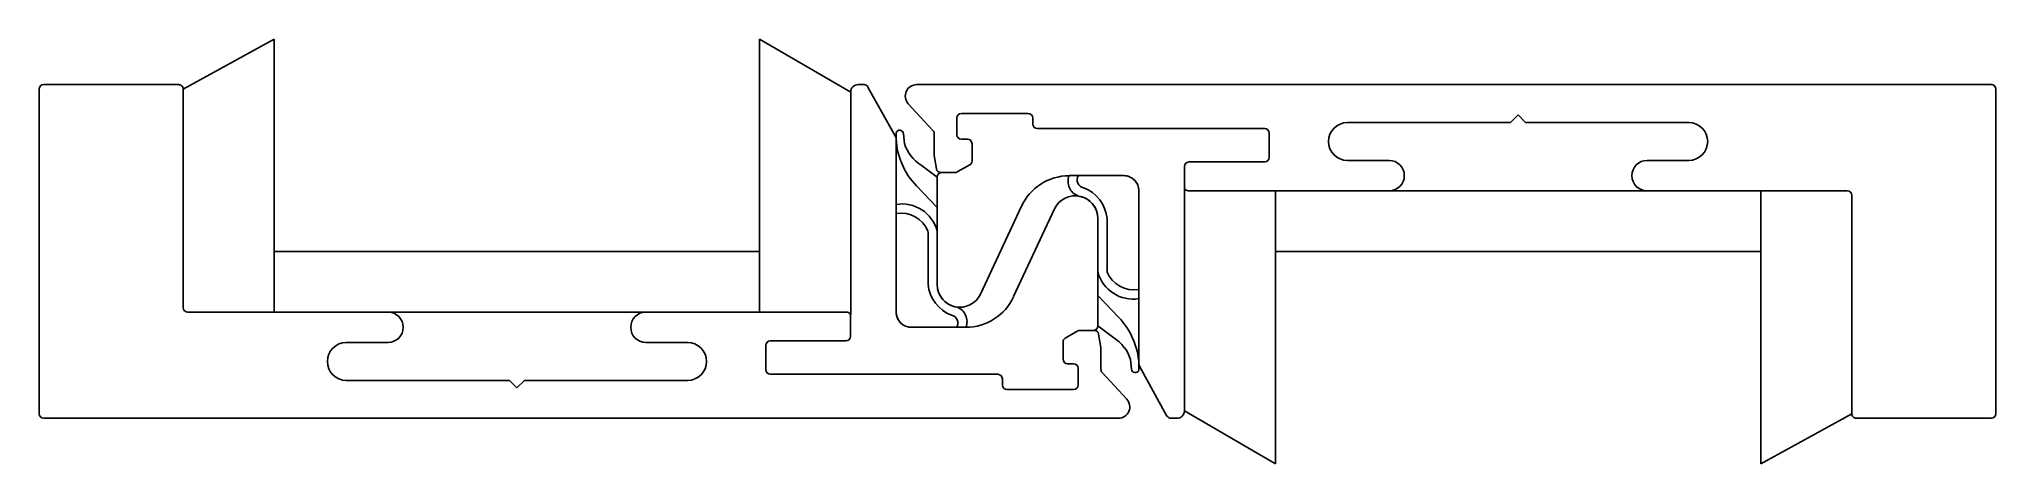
# Model space of a CAD drawing. Extents: x 5 to 134, y 3 to 31.
import ezdxf

# ---------------------------------------------------------------- set-up
doc = ezdxf.new("R2010")
doc.units = 0
doc.header["$MEASUREMENT"] = 0
doc.layers.add('LAYER1', color=7, linetype='CONTINUOUS')

msp = doc.modelspace()

# ---------------------------------------------------------------- linework, layer by layer
at = {"layer": 'LAYER1', "color": 4}
for p, q in [((14.74, 27.31), (20.74, 30.61)), ((20.74, 30.61), (20.74, 12.61)), ((52.74, 30.61), (58.74, 27.11)), ((52.74, 16.61), (52.74, 30.61)), ((14.74, 27.31), (14.74, 27.31)), ((52.74, 27.31), (52.74, 27.31)), ((86.74, 20.61), (86.74, 16.61)), ((111.24, 20.61), (94.24, 20.61)), ((118.74, 16.61), (118.74, 20.61)), ((52.74, 16.61), (20.74, 16.61)), ((52.74, 12.61), (52.74, 16.61)), ((86.74, 2.61), (86.74, 16.61)), ((86.74, 16.61), (118.74, 16.61)), ((118.74, 2.61), (118.74, 16.61)), ((28.24, 12.61), (45.24, 12.61)), ((80.74, 6.11), (86.74, 2.61)), ((124.74, 5.91), (118.74, 2.61))]:
    msp.add_line(p, q, dxfattribs=at)
at = {"layer": 'LAYER1', "color": 51}
for p, q in [((20.74, 30.61), (14.74, 27.31)), ((20.74, 12.61), (20.74, 30.61)), ((58.74, 27.11), (52.74, 30.61)), ((52.74, 30.61), (52.74, 16.61)), ((5.24, 27.31), (5.24, 5.91)), ((14.44, 27.61), (5.54, 27.61)), ((14.74, 12.91), (14.74, 27.31)), ((58.74, 13.86), (58.74, 27.11)), ((59.62, 27.61), (59.24, 27.61)), ((61.7, 24.18), (59.88, 27.45)), ((133.94, 27.61), (63.09, 27.61)), ((134.24, 5.91), (134.24, 27.31)), ((62.53, 26.35), (64.16, 24.59)), ((65.74, 24.31), (65.74, 25.41)), ((66.04, 25.71), (70.44, 25.71)), ((70.74, 25.41), (70.74, 25.01)), ((71.04, 24.71), (86.04, 24.71)), ((91.49, 25.11), (102.24, 25.11)), ((102.24, 25.11), (102.74, 25.61)), ((102.74, 25.61), (103.24, 25.11)), ((103.24, 25.11), (113.99, 25.11)), ((61.74, 12.61), (61.74, 24.44)), ((62.29, 23.73), (62.23, 24.37)), ((64.24, 24.39), (64.24, 22.94)), ((66.44, 24.01), (66.04, 24.01)), ((66.74, 22.58), (66.74, 23.71)), ((86.34, 24.41), (86.34, 22.81)), ((64.44, 21.51), (63.39, 22.29)), ((64.24, 22.94), (64.39, 22.06)), ((65.76, 21.85), (66.59, 22.32)), ((80.74, 6.11), (80.74, 22.21)), ((81.04, 22.51), (84.94, 22.51)), ((86.04, 22.51), (81.04, 22.51)), ((94.24, 22.61), (91.49, 22.61)), ((113.99, 22.61), (111.24, 22.61)), ((63.09, 20.94), (64.44, 19.51)), ((64.44, 21.51), (64.44, 14.43)), ((64.69, 21.81), (65.61, 21.81)), ((73.74, 21.61), (73.14, 21.61)), ((73.14, 21.61), (76.74, 21.61)), ((67.3, 13.8), (70, 19.59)), ((72.18, 19.41), (69.48, 13.63)), ((77.74, 8.77), (77.74, 20.61)), ((81, 20.61), (124.44, 20.61)), ((86.74, 16.61), (86.74, 20.61)), ((86.74, 20.61), (86.74, 16.61)), ((118.74, 20.61), (118.74, 2.61)), ((118.74, 16.61), (118.74, 20.61)), ((124.74, 20.31), (124.74, 5.91)), ((75.04, 18.78), (75.04, 15.24)), ((75.04, 11.71), (75.04, 18.78)), ((75.64, 15.28), (75.64, 18.78)), ((63.84, 17.93), (63.84, 14.43)), ((52.74, 16.61), (20.74, 16.61)), ((52.74, 16.61), (52.74, 12.61)), ((52.74, 12.61), (52.74, 16.61)), ((86.74, 2.61), (86.74, 16.61)), ((86.74, 16.61), (118.74, 16.61)), ((58.74, 13.86), (58.73, 11.01)), ((76.39, 12.28), (75.04, 13.71)), ((52.74, 12.61), (15.04, 12.61)), ((58.47, 12.61), (45.24, 12.61)), ((52.74, 12.61), (58.47, 12.61)), ((75.04, 11.71), (76.08, 10.92)), ((28.24, 10.61), (25.49, 10.61)), ((47.99, 10.61), (45.24, 10.61)), ((53.14, 8.81), (53.14, 10.41)), ((53.44, 10.71), (57.15, 10.71)), ((57.15, 10.71), (54.54, 10.71)), ((55.23, 10.71), (58.43, 10.71)), ((66.34, 11.61), (62.74, 11.61)), ((65.74, 11.61), (66.34, 11.61)), ((72.74, 9.46), (72.74, 10.63)), ((73.71, 11.37), (72.89, 10.89)), ((74.79, 11.41), (73.86, 11.41)), ((75.24, 10.27), (75.08, 11.16)), ((73.04, 9.21), (73.44, 9.21)), ((75.24, 8.83), (75.24, 10.27)), ((77.19, 9.49), (77.25, 8.84)), ((77.78, 9.04), (79.59, 5.76)), ((25.49, 8.11), (36.24, 8.11)), ((36.74, 7.61), (36.24, 8.11)), ((37.24, 8.11), (36.74, 7.61)), ((47.99, 8.11), (37.24, 8.11)), ((68.44, 8.51), (53.44, 8.51)), ((68.74, 7.81), (68.74, 8.21)), ((73.74, 8.91), (73.74, 7.81)), ((76.94, 6.87), (75.32, 8.62)), ((73.44, 7.51), (69.04, 7.51)), ((5.54, 5.61), (76.39, 5.61)), ((79.86, 5.61), (80.24, 5.61)), ((80.74, 6.11), (86.74, 2.61)), ((118.74, 2.61), (124.74, 5.91)), ((125.04, 5.61), (133.94, 5.61))]:
    msp.add_line(p, q, dxfattribs=at)
at = {"layer": 'LAYER1', "color": 1}
for p, q in [((5.24, 27.31), (5.24, 5.91)), ((14.44, 27.61), (5.54, 27.61)), ((14.74, 12.91), (14.74, 27.31)), ((133.94, 27.61), (63.09, 27.61)), ((134.24, 5.91), (134.24, 27.31)), ((62.53, 26.35), (64.16, 24.59)), ((65.74, 24.31), (65.74, 25.41)), ((66.04, 25.71), (70.44, 25.71)), ((70.74, 25.41), (70.74, 25.01)), ((71.04, 24.71), (86.04, 24.71)), ((91.49, 25.11), (102.24, 25.11)), ((102.24, 25.11), (102.74, 25.61)), ((102.74, 25.61), (103.24, 25.11)), ((103.24, 25.11), (113.99, 25.11)), ((64.24, 24.39), (64.24, 22.94)), ((66.44, 24.01), (66.04, 24.01)), ((66.74, 22.58), (66.74, 23.71)), ((86.34, 24.41), (86.34, 22.81)), ((64.24, 22.94), (64.39, 22.06)), ((65.76, 21.85), (66.59, 22.32)), ((86.04, 22.51), (81.04, 22.51)), ((94.24, 22.61), (91.49, 22.61)), ((113.99, 22.61), (111.24, 22.61)), ((81, 20.61), (94.24, 20.61)), ((111.24, 20.61), (124.44, 20.61)), ((124.74, 20.31), (124.74, 5.91)), ((28.24, 12.61), (15.04, 12.61)), ((58.47, 12.61), (45.24, 12.61)), ((25.49, 10.61), (28.24, 10.61)), ((45.24, 10.61), (47.99, 10.61)), ((53.14, 8.81), (53.14, 10.41)), ((53.44, 10.71), (57.15, 10.71)), ((72.74, 10.63), (72.74, 9.51)), ((73.71, 11.37), (72.89, 10.89)), ((74.79, 11.41), (73.86, 11.41)), ((75.24, 10.27), (75.08, 11.16)), ((73.04, 9.21), (73.44, 9.21)), ((75.24, 8.83), (75.24, 10.27)), ((36.24, 8.11), (25.49, 8.11)), ((36.74, 7.61), (36.24, 8.11)), ((37.24, 8.11), (36.74, 7.61)), ((47.99, 8.11), (37.24, 8.11)), ((68.44, 8.51), (53.44, 8.51)), ((68.74, 7.81), (68.74, 8.21)), ((73.74, 8.91), (73.74, 7.81)), ((76.94, 6.87), (75.32, 8.62)), ((73.44, 7.51), (69.04, 7.51)), ((5.54, 5.61), (76.39, 5.61)), ((125.04, 5.61), (133.94, 5.61))]:
    msp.add_line(p, q, dxfattribs=at)
at = {"layer": 'LAYER1', "color": 2}
for p, q in [((58.74, 13.86), (58.74, 27.11)), ((59.24, 27.61), (59.62, 27.61)), ((59.88, 27.45), (61.7, 24.18)), ((62.23, 24.37), (62.29, 23.73)), ((63.39, 22.29), (64.44, 21.51)), ((80.74, 22.21), (80.74, 6.11)), ((64.44, 19.51), (63.09, 20.94)), ((64.69, 21.81), (65.61, 21.81)), ((73.74, 21.61), (73.14, 21.61)), ((76.74, 21.61), (73.14, 21.61)), ((61.74, 19.71), (61.74, 19.11)), ((70, 19.59), (67.3, 13.8)), ((69.48, 13.63), (72.18, 19.41)), ((77.74, 20.61), (77.74, 8.77)), ((80.73, 19.36), (80.74, 19.36)), ((75.04, 18.78), (75.04, 11.71)), ((75.64, 15.28), (75.64, 18.78)), ((63.84, 17.93), (63.84, 14.43)), ((64.44, 17.97), (64.44, 14.43)), ((58.73, 11.01), (58.74, 13.86)), ((75.04, 13.71), (76.39, 12.28)), ((76.08, 10.92), (75.04, 11.71)), ((55.23, 10.71), (58.43, 10.71)), ((66.34, 11.61), (65.74, 11.61)), ((72.74, 10.61), (72.74, 9.56)), ((77.25, 8.84), (77.19, 9.49)), ((79.59, 5.76), (77.78, 9.04)), ((72.09, 7.51), (71.54, 7.51)), ((80.24, 5.61), (79.86, 5.61))]:
    msp.add_line(p, q, dxfattribs=at)
at = {"layer": 'LAYER1', "color": 1}
for centre, radius, start, end in [((5.54, 27.31), 0.3, 90, 180), ((14.44, 27.31), 0.298, 0, 90.3366), ((63.09, 26.86), 0.75, 90, 222.7871), ((133.94, 27.31), 0.3, 0, 90), ((63.94, 24.39), 0.3, 0, 42.7871), ((66.04, 25.41), 0.3, 90, 180), ((70.44, 25.41), 0.3, 0, 90), ((71.04, 25.01), 0.3, 180, 270), ((86.04, 24.41), 0.3, 0, 90), ((91.49, 23.86), 1.25, 90, 270), ((113.99, 23.86), 1.25, 270, 90), ((66.04, 24.31), 0.3, 180, 270), ((66.44, 23.71), 0.3, 360, 90), ((64.69, 22.11), 0.3, 190, 270), ((66.44, 22.58), 0.3, 300, 360), ((86.04, 22.81), 0.3, 270, 0), ((94.24, 21.61), 1, 270, 90), ((111.24, 21.61), 1, 90, 270), ((65.61, 22.11), 0.3, 270, 300), ((81, 20.91), 0.3, 209.8971, 270), ((124.44, 20.31), 0.3, 0, 90), ((15.04, 12.91), 0.3, 180, 270), ((28.24, 11.61), 1, 270, 90), ((45.24, 11.61), 1, 90, 270), ((58.47, 12.31), 0.3, 29.8971, 90), ((25.49, 9.36), 1.25, 90, 270), ((47.99, 9.36), 1.25, 270, 90), ((53.44, 10.41), 0.3, 90, 180), ((73.04, 10.63), 0.3, 120, 180), ((73.86, 11.11), 0.3, 90, 120), ((74.79, 11.11), 0.3, 10, 90), ((73.04, 9.51), 0.3, 180, 270), ((73.44, 8.91), 0.3, 0, 90), ((53.44, 8.81), 0.3, 180, 270), ((68.44, 8.21), 0.3, 0, 90), ((69.04, 7.81), 0.3, 180, 270), ((73.44, 7.81), 0.3, 270, 0), ((75.54, 8.83), 0.3, 180, 222.7871), ((76.39, 6.36), 0.75, 270, 42.7871), ((5.54, 5.91), 0.3, 180, 270), ((125.04, 5.91), 0.298, 180, 270.3366), ((133.94, 5.91), 0.3, 270, 360)]:
    msp.add_arc(centre, radius, start, end, dxfattribs=at)
at = {"layer": 'LAYER1', "color": 51}
for centre, radius, start, end in [((5.54, 27.31), 0.3, 90, 180), ((14.44, 27.31), 0.298, 0, 90.3366), ((59.24, 27.11), 0.5, 90, 180), ((59.62, 27.31), 0.3, 29, 90), ((63.09, 26.86), 0.75, 90, 222.7871), ((133.94, 27.31), 0.3, 360, 90), ((61.97, 24.35), 0.253, 5.507, 158.1561), ((63.94, 24.39), 0.3, 0, 42.7871), ((66.04, 25.41), 0.3, 90, 180), ((70.44, 25.41), 0.3, 0, 90), ((71.04, 25.01), 0.3, 180, 270), ((86.04, 24.41), 0.3, 360, 90), ((91.49, 23.86), 1.25, 90, 270), ((113.99, 23.86), 1.25, 270, 90), ((61.44, 24.03), 0.3, 0, 29), ((66.49, 24.26), 4.76, 182.7955, 224.3467), ((64.84, 24.56), 2.69, 197.9976, 237.3697), ((66.04, 24.31), 0.3, 180, 270), ((66.44, 23.71), 0.3, 0, 90), ((64.69, 22.11), 0.3, 190, 270), ((66.44, 22.58), 0.3, 300, 360), ((81.04, 22.21), 0.3, 90, 180), ((86.04, 22.81), 0.3, 270, 0), ((94.24, 21.61), 1, 270, 90), ((111.24, 21.61), 1, 90, 270), ((64.74, 21.51), 0.305, 100.0109, 180), ((65.61, 22.11), 0.3, 270, 300), ((73.14, 18.15), 3.45, 90.002, 155.4327), ((74.09, 21.23), 1.02, 158.2639, 249.9713), ((74.21, 21.33), 0.542, 149.4975, 256.8149), ((73.27, 18.57), 2.38, 5.085, 70.0434), ((76.74, 20.61), 1, 0, 90.004), ((81, 20.91), 0.3, 209.8971, 270), ((62.13, 17.35), 2.39, 15.0213, 99.4842), ((73.54, 18.78), 1.5, 0, 155), ((73.54, 18.78), 1.5, 0, 82.334), ((124.44, 20.31), 0.3, 0, 90), ((62.05, 17.21), 1.93, 22.2014, 99.4199), ((66.21, 14.65), 2.38, 185.085, 250.0434), ((65.94, 14.43), 1.5, 180, 335), ((77.35, 15.86), 2.39, 195.0213, 279.4842), ((77.42, 16.01), 1.93, 202.2014, 279.4199), ((15.04, 12.91), 0.3, 180, 270), ((65.39, 11.99), 1.02, 338.2639, 69.9713), ((66.34, 15.06), 3.45, 270.002, 335.4327), ((28.24, 11.61), 1, 270, 90), ((45.24, 11.61), 1, 90, 270), ((58.47, 12.31), 0.3, 29.8971, 90), ((62.74, 12.61), 1, 180, 270.004), ((65.27, 11.88), 0.542, 329.4975, 76.8149), ((74.73, 11.71), 0.305, 280.0109, 0), ((72.99, 8.95), 4.76, 2.7955, 44.3467), ((25.49, 9.36), 1.25, 90, 270), ((47.99, 9.36), 1.25, 270, 90), ((53.44, 10.41), 0.3, 90, 180), ((58.43, 11.01), 0.3, 270, 0), ((73.04, 10.63), 0.3, 120, 180), ((73.86, 11.11), 0.3, 90, 120), ((74.79, 11.11), 0.3, 10, 90), ((74.63, 8.66), 2.69, 17.9976, 57.3697), ((73.04, 9.51), 0.3, 180, 270), ((73.44, 8.91), 0.3, 0, 90), ((78.04, 9.19), 0.3, 180, 209), ((53.44, 8.81), 0.3, 180, 270), ((68.44, 8.21), 0.3, 0, 90), ((69.04, 7.81), 0.3, 180, 270), ((73.44, 7.81), 0.3, 270, 0), ((75.54, 8.83), 0.3, 180, 222.7871), ((77.5, 8.87), 0.253, 185.507, 338.1561), ((76.39, 6.36), 0.75, 270, 42.7871), ((5.54, 5.91), 0.3, 180, 270), ((79.86, 5.91), 0.3, 209, 270), ((80.24, 6.11), 0.5, 270, 360), ((125.04, 5.91), 0.298, 180, 270.3366), ((133.94, 5.91), 0.3, 270, 360)]:
    msp.add_arc(centre, radius, start, end, dxfattribs=at)
at = {"layer": 'LAYER1', "color": 2}
for centre, radius, start, end in [((59.24, 27.11), 0.5, 90, 180), ((59.62, 27.31), 0.3, 29, 90), ((61.97, 24.35), 0.253, 5.4397, 158.1561), ((61.44, 24.03), 0.3, 0, 29), ((66.49, 24.26), 4.76, 182.7955, 224.3467), ((64.84, 24.56), 2.69, 197.9976, 237.3697), ((81.04, 22.21), 0.3, 90, 180), ((64.74, 21.51), 0.305, 100.0109, 180), ((73.14, 18.15), 3.45, 90.002, 155.4327), ((74.09, 21.23), 1.02, 158.2639, 249.9713), ((74.21, 21.33), 0.542, 149.4975, 256.8149), ((73.27, 18.57), 2.38, 5.085, 70.0434), ((76.74, 20.61), 1, 360, 90), ((62.13, 17.35), 2.39, 15.0213, 99.4842), ((73.54, 18.78), 1.5, 0, 155), ((62.05, 17.21), 1.93, 22.2014, 99.4199), ((66.21, 14.65), 2.38, 185.085, 250.0434), ((65.94, 14.43), 1.5, 180, 262.334), ((77.35, 15.86), 2.39, 195.0213, 279.4842), ((77.42, 16.01), 1.93, 202.2014, 279.4199), ((65.39, 11.99), 1.02, 338.2639, 69.9713), ((62.74, 12.61), 1, 180, 270), ((65.27, 11.88), 0.542, 329.4975, 76.8149), ((74.73, 11.71), 0.305, 280.0109, 360), ((72.99, 8.95), 4.76, 2.7955, 44.3467), ((58.43, 11.01), 0.3, 270, 0), ((74.63, 8.66), 2.69, 17.9976, 57.3697), ((78.04, 9.19), 0.3, 180, 209), ((77.5, 8.87), 0.253, 185.4397, 338.1561), ((79.86, 5.91), 0.3, 209, 270), ((80.24, 6.11), 0.5, 270, 0)]:
    msp.add_arc(centre, radius, start, end, dxfattribs=at)

doc.saveas('drawing.dxf')
